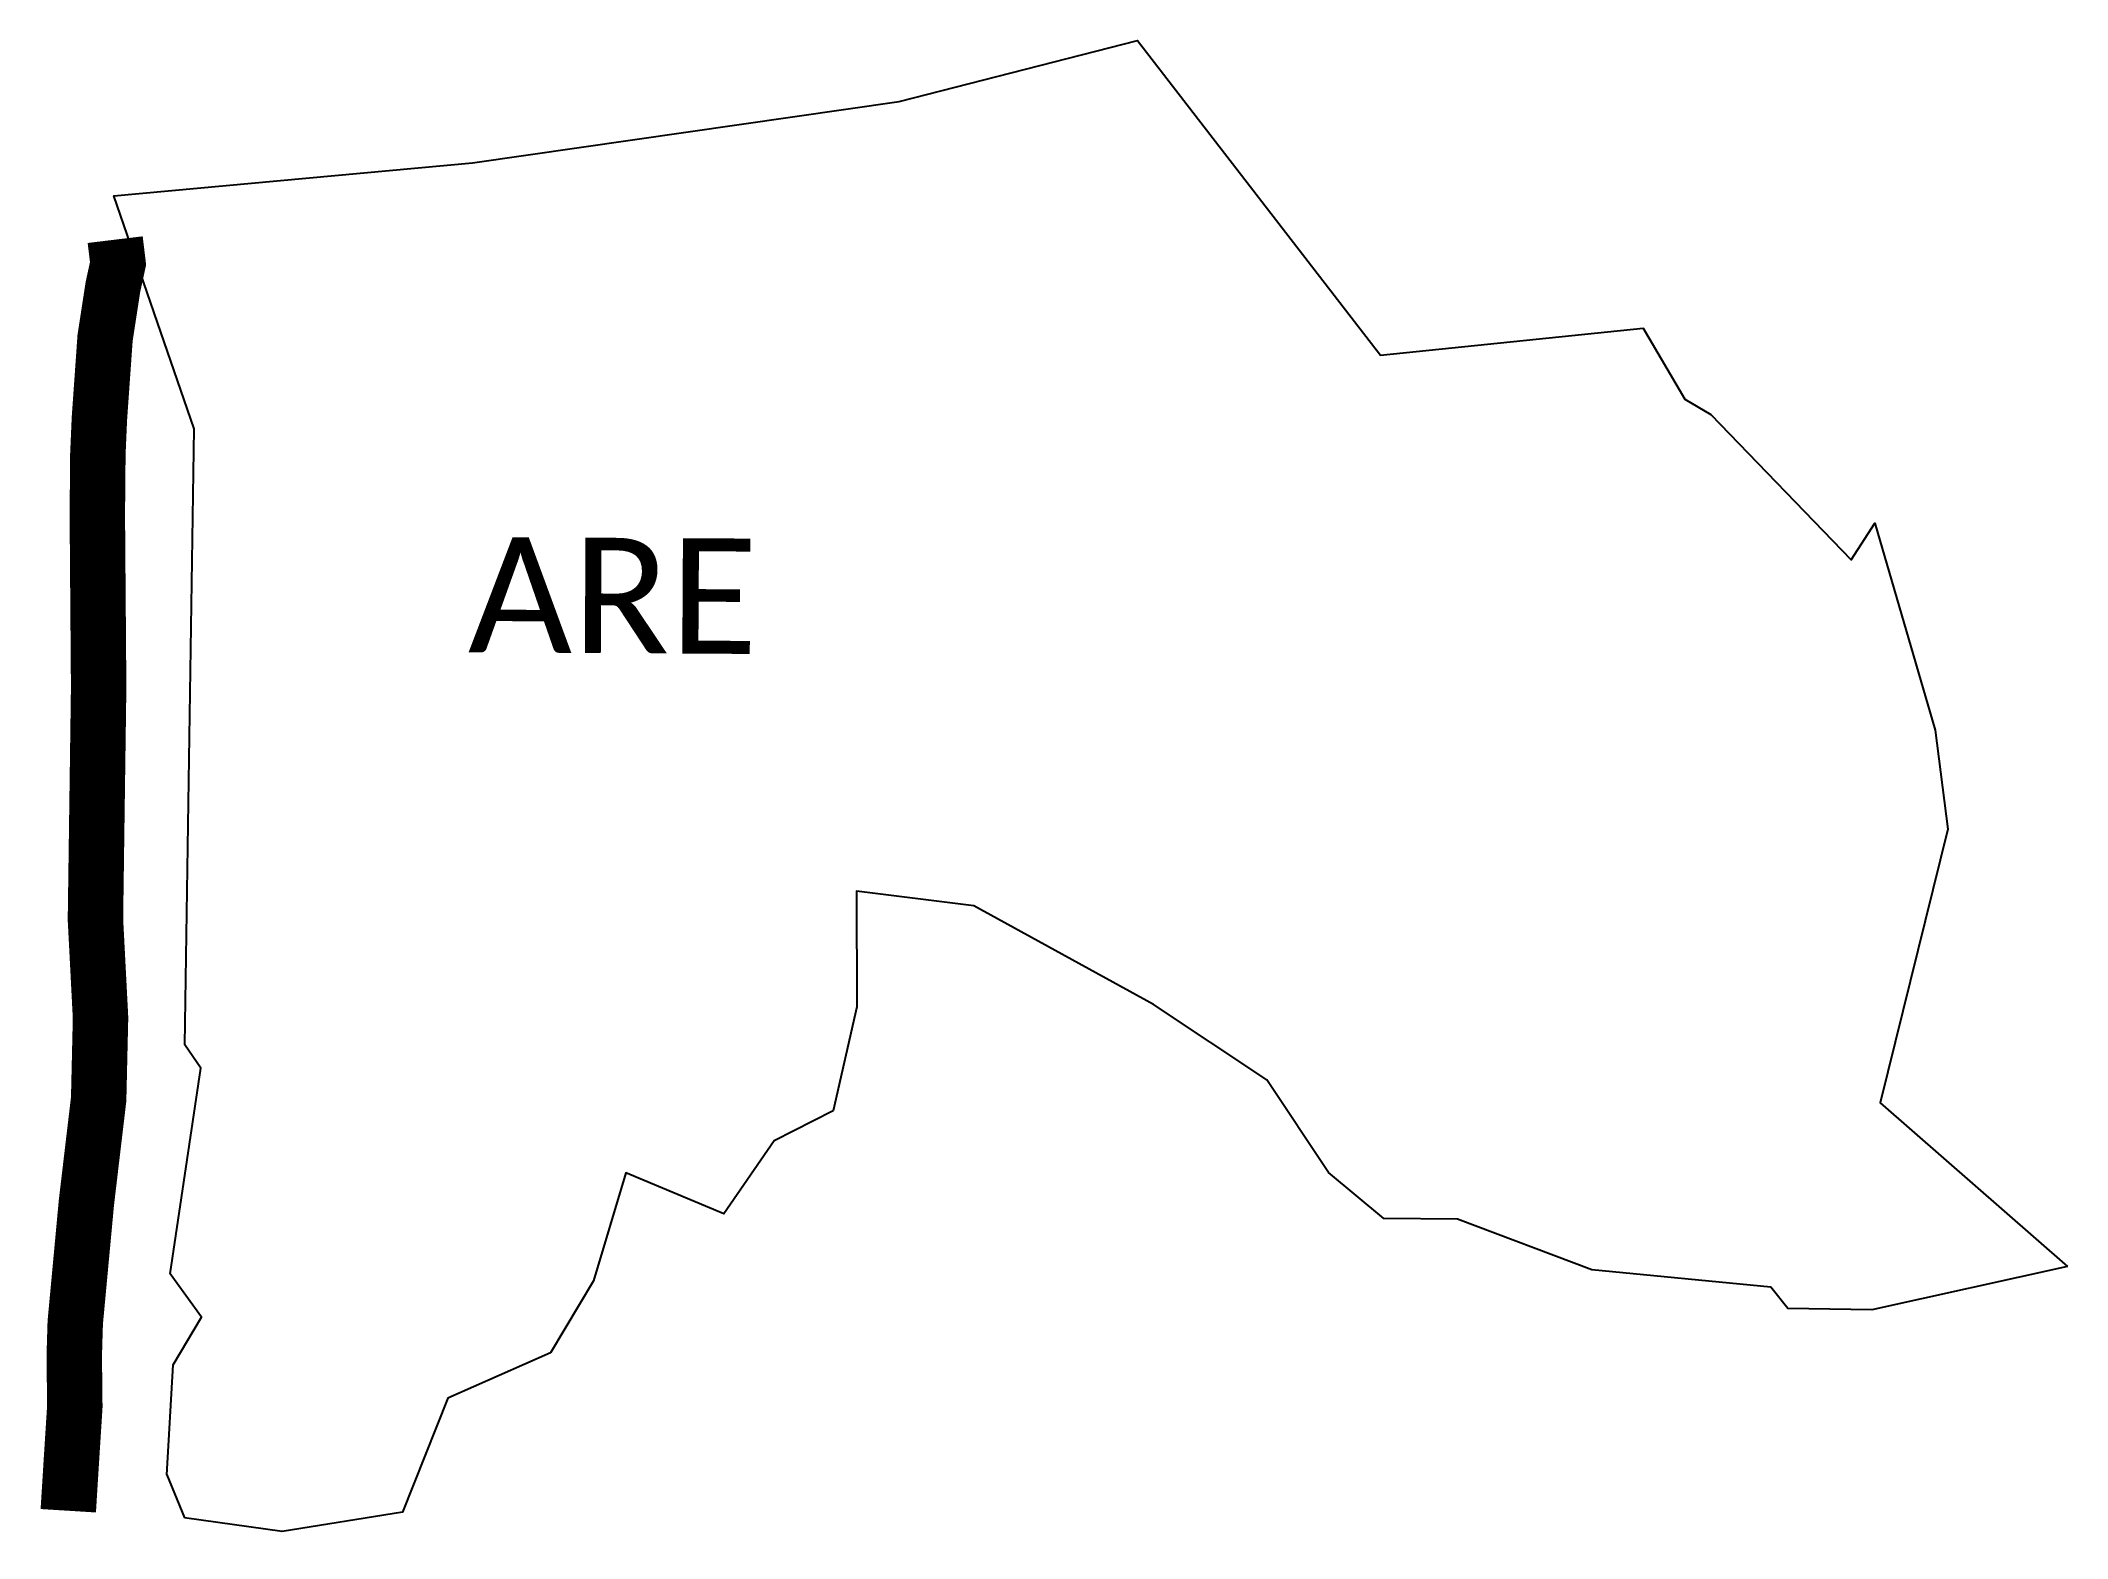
# Model space of a CAD drawing. Header units: metres. Extents: x 317852 to 319680, y 1887631 to 1888982.
import ezdxf

# ---------------------------------------------------------------- set-up
doc = ezdxf.new("R2010")
doc.units = ezdxf.units.M
for name, color, linetype in [('NATURALLY PROTECTED', 3, 'Continuous'), ('village', 3, 'Continuous'), ('VILLAGE NAME', 250, 'Continuous')]:
    doc.layers.add(name, color=color, linetype=linetype)
doc.styles.get("Standard").update_dxf_attribs({"font": 'calibri.ttf'})

msp = doc.modelspace()

# ---------------------------------------------------------------- linework, layer by layer
at = {"layer": 'NATURALLY PROTECTED', "color": 116, "true_color": 0x136734, "const_width": 50, "flags": 128}
msp.add_lwpolyline([(317919.4, 1888802.6), (317922, 1888781.1), (317917.4, 1888760.1), (317910.3, 1888714), (317905.2, 1888641.6), (317903.8, 1888609.5), (317903.3, 1888554.4), (317904.5, 1888398.7), (317901.6, 1888189.4), (317906.2, 1888100.7), (317904.5, 1888027.3), (317893.5, 1887934.5), (317883.4, 1887826), (317882.5, 1887796.1), (317883, 1887750), (317880, 1887702.8), (317877.1, 1887656.1)], dxfattribs=at)
at = {"layer": 'village', "flags": 128}
msp.add_lwpolyline([(317966.1, 1887688.4), (317981.9, 1887649.8)], dxfattribs=at)
at = {"layer": 'village', "color": 3, "true_color": 0x00ff00}
for points in [[(317966.1, 1887688.4, 0), (317971.7, 1887787.8, 0), (317997.3, 1887830.6, 0), (317969.1, 1887869.7, 0), (317996.6, 1888055.3, 0), (317982.1, 1888076.4, 0), (317990.7, 1888632, 0), (317918.1, 1888842, 0), (318241.8, 1888872, 0), (318626.4, 1888927.1, 0), (318841.3, 1888982.2, 0), (319060.4, 1888698.5, 0), (319297.5, 1888722.8, 0), (319335, 1888658.6, 0), (319358.5, 1888645, 0), (319485.1, 1888513.8, 0), (319506.5, 1888547, 0), (319560.9, 1888360.1, 0), (319572.2, 1888270.8, 0), (319511.3, 1888023.9, 0), (319680.1, 1887876.5, 0)], [(319680.1, 1887876.5, 0), (319503.6, 1887837.3, 0), (319427.9, 1887838.4, 0), (319412.5, 1887857.9, 0), (319251.1, 1887873.4, 0), (319130, 1887919, 0), (319063.7, 1887919.7, 0), (319013.7, 1887961.1, 0), (318957.9, 1888044.9, 0), (318855.9, 1888112.8, 0), (318693.9, 1888201.6, 0), (318588, 1888214.8, 0), (318588.3, 1888110.5, 0), (318566.9, 1888016.7, 0), (318513.8, 1887989.7, 0), (318468.3, 1887923.9, 0), (318380, 1887961, 0), (318350.7, 1887863.5, 0), (318312.1, 1887798.4, 0), (318219.4, 1887757.6, 0), (318178.6, 1887654.7, 0), (318069.9, 1887637.3, 0), (317981.9, 1887649.8, 0)]]:
    msp.add_polyline3d(points, dxfattribs=at)

# ---------------------------------------------------------------- texts
at = {"layer": 'VILLAGE NAME', "insert": (318238.1, 1888534.4), "char_height": 104.04, "attachment_point": 1, "rotation": 359.6762}
msp.add_mtext_dynamic_manual_height_columns('ARE', width=756.865, gutter_width=520.2, heights=[0], dxfattribs=at)

doc.saveas('drawing.dxf')
